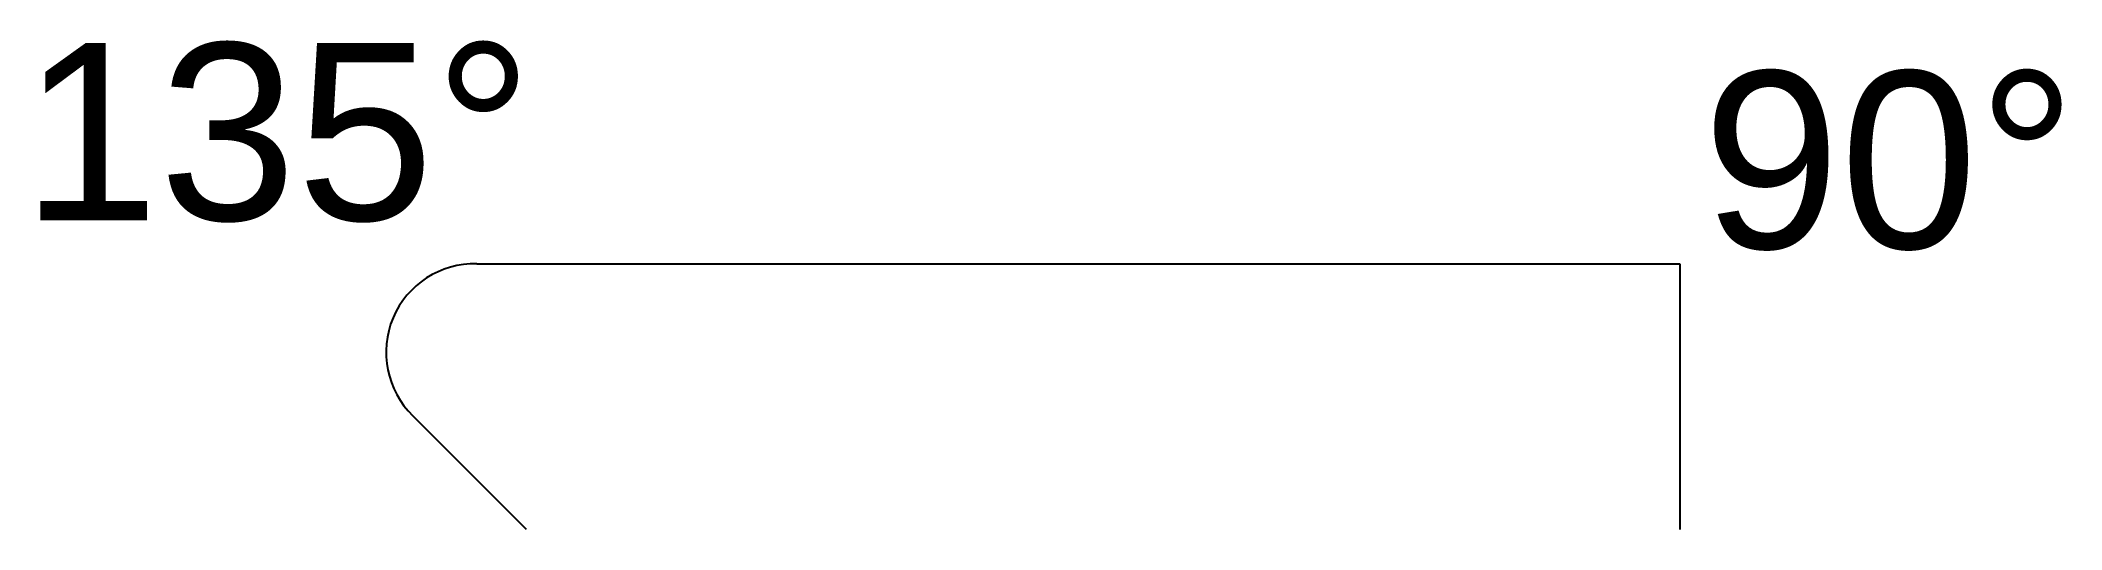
# Model space of a CAD drawing. Header units: millimetres. Extents: x 2570 to 2684, y 1555 to 1583.
import ezdxf

# ---------------------------------------------------------------- set-up
doc = ezdxf.new("R2010")
doc.units = ezdxf.units.MM
doc.styles.get("Standard").update_dxf_attribs({"font": 'arial.ttf'})

msp = doc.modelspace()

# ---------------------------------------------------------------- linework, layer by layer
for p, q in [((2594.5, 1569.94), (2662.49, 1569.94)), ((2662.49, 1569.94), (2662.49, 1554.94)), ((2590.88, 1561.36), (2597.28, 1554.97))]:
    msp.add_line(p, q)
msp.add_arc((2594.37, 1564.94), 5, 88.5351, 225.7325)

# ---------------------------------------------------------------- texts
for s, p in [('135%%D', (2568.77, 1572.4)), ('90%%D', (2663.78, 1570.81))]:
    msp.add_text(s, height=10).set_placement(p)

doc.saveas('drawing.dxf')
